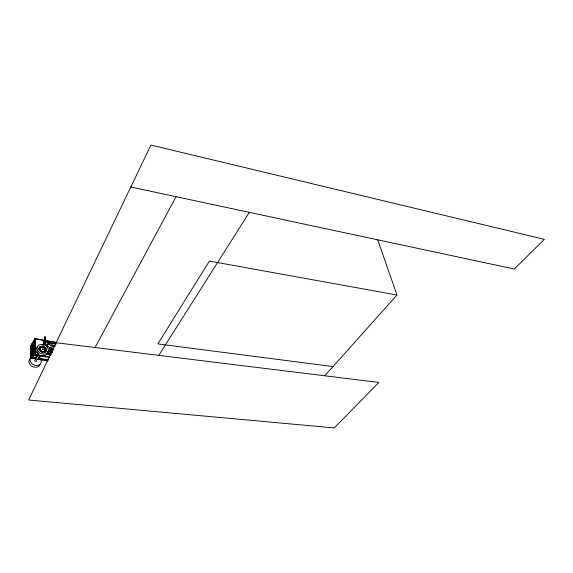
<?xml version="1.0" encoding="UTF-8"?>
<svg xmlns="http://www.w3.org/2000/svg" width="573" height="573" viewBox="0 0 573 573"><rect width="100%" height="100%" fill="white"/><g stroke="black" fill="none" stroke-linecap="round" stroke-linejoin="round"><path stroke-width="0.86" d="M32.095 354.157L32.145 347.661L33.9 344.975L33.893 351.256L32.253 353.498L33.585 351.199M43.29 345.361L43.297 341.601L56.125 343.843M47.652 360.145L38.914 358.719L38.914 358.326L40.311 356.098L49.063 357.545M37.202 352.288L35.812 352.058L32.496 357.803L35.268 358.254L36.808 355.403M32.496 357.803L35.812 352.058M33.592 350.655L32.36 353.19M33.599 350.132L32.21 352.646L33.75 350.16M32.375 352.151L33.757 349.637L32.833 351.142M32.382 351.629L33.764 349.115L32.375 351.886M33.635 346.235L32.26 348.484L33.786 346.257L32.253 348.742L33.786 346.515L32.253 349.265L33.778 347.037L32.396 350.325M33.743 351.177L33.692 344.967M31.042 357.839L30.426 357.738L34.416 351.256L34.43 350.332L35.046 350.44M56.584 342.582L35.082 338.815L34.924 351.643L37.338 352.044M35.132 351.313L35.053 338.586L30.921 345.54L30.777 358.261L35.132 351.313L34.416 351.256M32.231 354.178L32.274 347.832M30.426 357.738L30.433 356.821L34.43 350.332M35.232 338.836L31.121 345.612L30.82 358.025L30.971 345.583L35.082 338.815M35.089 350.984L30.82 358.025M33.893 351.256L32.152 354.121M47.158 344.982L47.43 344.387L47.201 345.297L45.031 344.617L45.267 344.008L45.023 344.824M40.733 355.561L38.914 358.719M37.08 355.346L36.987 354.923M44.472 340.52L44.744 337.074M44.579 340.792L44.673 337.11M45.31 340.749L45.102 337.053M32.417 347.99L33.793 345.734M32.074 348.133A1.662 0.444 -78 0 0 32.346 347.861L32.296 347.238M38.319 355.554L33.836 354.809L33.556 355.26C34.752 355.095 34.738 353.383 37.087 354.952L38.219 353.133M33.7 351.478L33.606 351.75M44.092 342.79L44.271 343.514L44.93 343.571M39.594 355.747L39.308 356.198L39.594 355.747L40.683 355.883M42.252 349.272L43.025 349.315L42.66 349.788L42.474 348.95L43.176 349.415L42.352 349.186M95.025 347.532L176.061 196.689M32.267 347.961L33.9 344.975M33.635 345.97L32.417 348.255M33.606 349.093L32.382 351.364M32.847 350.354L33.764 348.599L32.382 351.106M43.297 341.601L55.961 344.101M35.268 358.254L38.219 353.527M35.505 359.242L38.799 353.964M37.352 359.543L39.716 355.769M55.008 345.455L51.026 344.767L50.804 345.111L50.811 345.884L54.8 346.572M158.764 355.375L249.327 212.361M52.172 352.023L49.615 351.593L49.6 347.832L53.153 348.155M50.811 345.884L51.026 344.767M49.923 351.392L50.066 347.89L49.923 351.392L51.663 351.686M49.615 351.593L49.758 347.567M51.599 348.993L53.225 349.079L51.599 348.993L51.606 349.637L53.117 349.895M51.606 349.637L51.706 348.821M324.769 375.795L396.974 295.016L377.643 239.643M45.009 343.607C46.162 342.296 42.968 342.375 44.465 343.514M44.107 342.769L44.816 342.697L45.217 343.291M52.014 351.428L51.334 351.192L51.814 351.485M45.066 343.521L44.565 343.657M44.687 337.024L45.26 337.031M45.195 337.461L44.579 337.261M56.111 342.747L378.875 382.449L334.209 427.931L28.65 400.004L150.921 145.069L544.35 239.335L514.296 269.024L130.802 187.013M333.02 366.57L157.869 343.915L209.381 261.08L396.974 295.016M32.496 357.409L35.275 357.86M30.885 358.182L47.931 360.961M35.419 355.174L33.585 355.217L37.582 355.919M39.308 356.198L40.311 356.098M38.914 358.326L48.526 359.894M35.805 352.452L37.202 352.682M46.542 354.3L50.933 355.031M41.621 355.561L49.5 356.864M47.91 351.571L52.222 352.295M47.745 351.829L52.057 352.553M47.409 353.054L50.933 353.641M32.389 350.59L33.771 348.076L32.389 350.848M46.843 353.634L51.205 354.365M49.178 354.35L50.933 354.644M51.713 349.466L53.232 349.723M50.087 351.134L52.702 351.571M49.779 351.328L52.336 351.765M49.6 347.832L53.833 348.556M49.901 348.148L53.375 348.742M53.196 345.526L54.793 345.798M51.026 345.54L55.022 346.228M45.045 344.889L47.179 345.261M34.939 338.672L56.312 342.41M44.866 337.44L44.472 337.268M41.901 352.61L42.545 352.746M33.585 355.217L34.273 355.009M33.628 355.145L34.079 355.382L33.7 355.031M45.389 337.146L45.417 340.469M51.706 351.493C50.753 349.093 52.802 349.523 51.491 351.457M40.038 364.449A5.873 4.67 25.8 0 1 31.701 366.075A5.873 4.67 25.8 0 1 30.62 358.261M41.12 360.267A5.888 4.67 25.9 0 1 34.853 365.323A5.888 4.67 25.9 0 1 30.756 357.416M36.45 360.367A0.953 0.759 25.9 0 1 36.106 361.384A0.953 0.759 25.9 0 1 34.853 360.897A0.953 0.759 25.9 0 1 35.197 359.88M47.194 353.19A5.959 4.67 26.5 0 1 38.785 354.744A5.959 4.67 26.5 0 1 37.639 346.887M43.82 352.789A3.875 3.03 26.6 0 0 46.212 350.776L46.248 349.96A3.875 3.03 26.6 0 0 43.197 346.622L42.23 346.421A3.875 3.03 26.6 0 0 38.885 348.434L38.835 349.251A3.875 3.03 26.6 0 0 39.043 350.096M44.909 350.54A2.543 1.984 26.6 0 1 41.063 350.998A2.543 1.984 26.6 0 1 41.335 347.61M41.922 347.503A2.543 1.984 26.6 0 1 44.909 349.473M46.8 346.987A0.809 0.451 -2.3 0 1 47.509 347.281A0.809 0.451 -2.3 0 1 47.258 347.775M49.027 343.7A0.795 0.616 27.2 0 1 48.984 344.745A0.795 0.616 27.2 0 1 47.831 344.144A0.795 0.616 27.2 0 1 48.662 343.514M31.959 348.105A1.662 0.444 -78 0 1 31.945 346.336A1.662 0.444 -78 0 1 32.69 344.889A1.662 0.444 -78 0 1 32.833 346.4M35.24 342.733A1.669 0.444 -78 0 1 34.989 343.492M34.695 343.965A1.669 0.444 -78 0 1 34.38 342.539A1.669 0.444 -78 0 1 35.254 340.813M46.47 349.609L46.427 350.425A3.875 3.03 26.6 0 1 43.09 352.459L42.123 352.266A3.875 3.03 26.6 0 1 39.057 348.9L39.1 348.083A3.875 3.03 26.6 0 1 42.452 346.071L43.419 346.271A3.875 3.03 26.6 0 1 46.47 349.609M47.803 346.715C48.39 347.94 48.734 345.619 47.803 346.715M47.91 346.536L48.404 346.88L47.881 346.608M34.201 355.224L33.735 354.966L34.158 355.303M34.115 355.36L33.664 355.088L34.079 355.382M37.797 350.891A5.974 4.67 26.6 0 0 47.731 352.531A5.974 4.67 26.6 0 0 42.724 344.409A5.974 4.67 26.6 0 0 37.797 350.891M32.031 347.503A1.662 0.444 -78 0 0 32.303 344.839A1.662 0.444 -78 0 0 31.372 346.959A1.662 0.444 -78 0 0 32.031 347.503M34.523 343.413A1.669 0.444 -78 0 0 34.795 340.734A1.669 0.444 -78 0 0 33.857 342.876A1.669 0.444 -78 0 0 34.523 343.413M40.547 350.117A2.543 1.984 26.6 0 0 44.773 350.826A2.543 1.984 26.6 0 0 42.653 347.367A2.543 1.984 26.6 0 0 40.547 350.117M48.139 344.165A0.795 0.616 27.2 0 0 49.443 344.237A0.795 0.616 27.2 0 0 48.633 343.22A0.795 0.616 27.2 0 0 48.139 344.165"/></g></svg>
